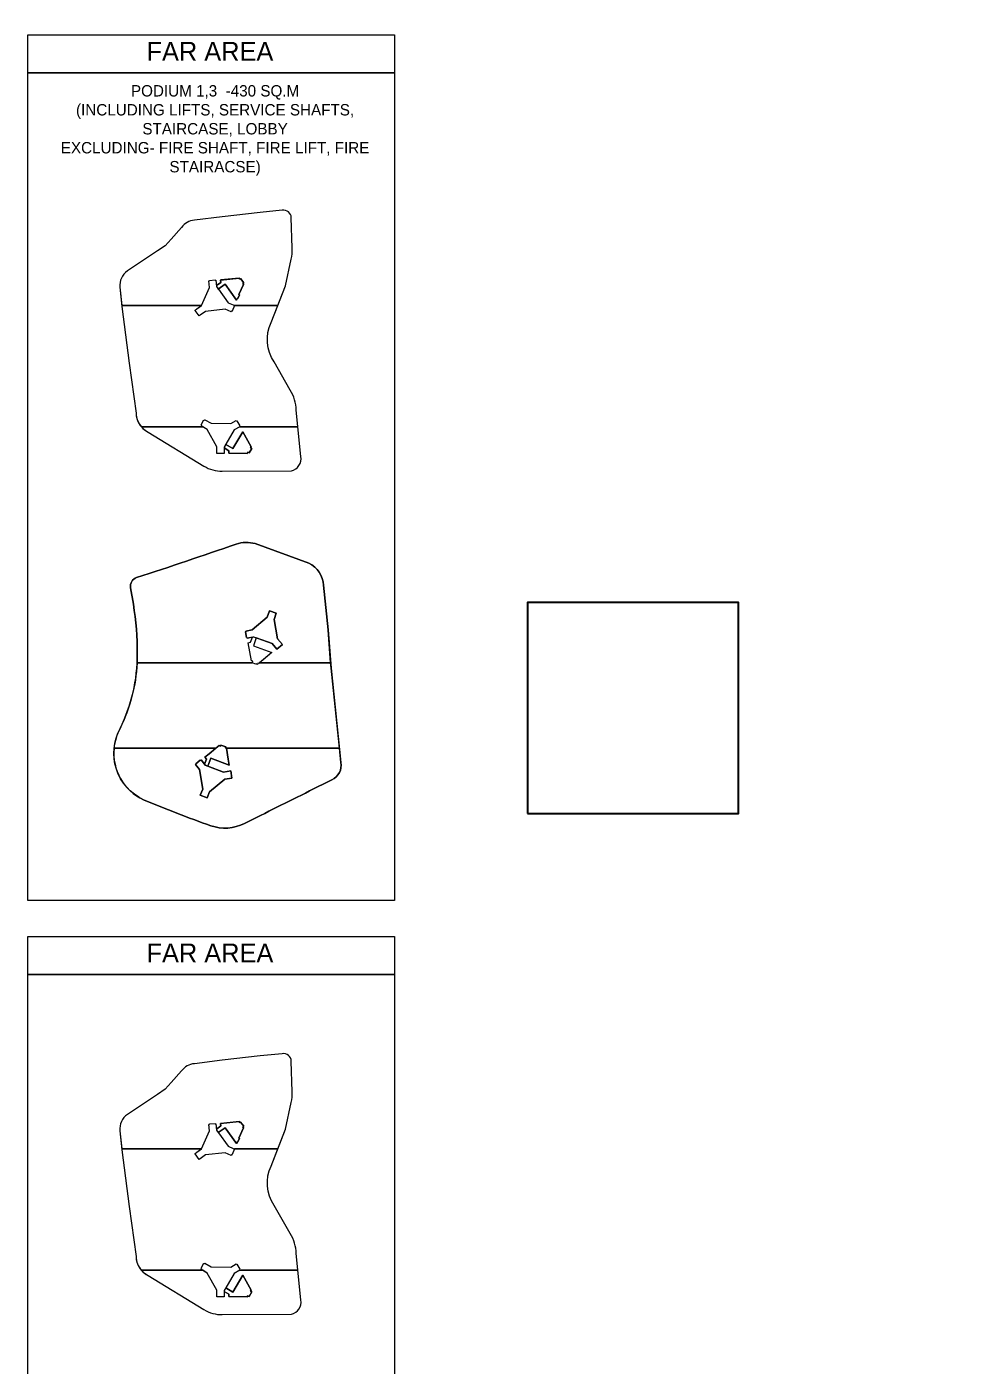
# Model space of a CAD drawing. Header units: metres. Extents: x 256329 to 886268, y -249371 to 355.
# Drawn here: x 286851.7 to 287182.6, y -997.9 to -527.4 of the extents above; entities that cross this region are included whole.
import ezdxf

# ---------------------------------------------------------------- set-up
doc = ezdxf.new("R2010")
doc.units = ezdxf.units.M
doc.header["$MEASUREMENT"] = 0
doc.linetypes.add('CONTINULUS', pattern=[0])
doc.layers.get('0').update_dxf_attribs({"lineweight": 18})
doc.layers.add('A-AREA-BUP LOBBY', color=49, linetype='Continuous', lineweight=0, plot=False)
doc.layers.add('A_TEXT', color=4, linetype='Continuous', lineweight=0, transparency=0.3)
doc.layers.add('BLK_2_FLR_1_STILT_FLOOR', color=7, linetype='Continuous')
doc.styles.get("Standard").update_dxf_attribs({"font": 'arial.ttf'})

msp = doc.modelspace()

# ---------------------------------------------------------------- linework, layer by layer
at = {"elevation": 101311.467758}
for points in [[(286852.11065, -530.169497), (286980.9158, -530.169497), (286980.9158, -834.577933), (286852.11065, -834.577933)], [(286852.11065, -543.51566), (286980.9158, -543.51566)], [(286852.11065, -847.172887), (286980.9158, -847.172887), (286980.9158, -1131.117131), (286852.11065, -1131.117131)], [(286852.11065, -860.519049), (286980.9158, -860.519049)]]:
    msp.add_lwpolyline(points, close=True, dxfattribs=at)
at = {"layer": 'A-AREA-BUP LOBBY', "color": 30}
for points, elevation in [([(286884.434121, -618.958745), (286885.128186, -625.671544), (286887.678338, -645.620512), (286890.114551, -663.160732, 0.281271), (286894.331924, -669.83908), (286913.979029, -681.835648, 0.139446), (286920.384097, -683.615707), (286944.70123, -683.469017, 0.402239), (286948.026239, -678.452675), (286946.443149, -662.113874, 0.126137), (286944.338404, -655.14207), (286938.64836, -645.194242, -0.264211), (286937.593975, -631.396788), (286942.607251, -618.402492), (286944.685713, -609.031112, 0.062728), (286945.037206, -605.261062), (286944.687263, -594.439754, 0.440797), (286941.511043, -591.883003), (286933.688142, -592.675256), (286920.337138, -594.188761), (286910.611755, -595.403487, 0.219816), (286906.108833, -597.932694), (286902.405084, -602.028297), (286900.302574, -604.33428), (286897.593177, -606.161217), (286887.113436, -613.227012, 0.27692)], 101113.047509), ([(286890.285922, -721.038952, 0.004672), (286925.339315, -709.243895, -0.144172), (286932.002965, -709.071568), (286950.868499, -715.966461, -0.26933), (286955.991609, -723.745819), (286957.635044, -739.351161), (286958.643697, -752.875509), (286962.15526, -785.982284, -0.334868), (286958.938746, -792.120622), (286951.08033, -796.051029, 0.001277), (286928.185308, -807.502029, -0.202785), (286916.40606, -808.256584, -0.015567), (286892.677072, -799.126462, -0.430968), (286884.500028, -774.04091, 0.117898), (286890.531042, -747.885949, 0.042938), (286889.171112, -730.383572), (286888.216278, -724.58108, -0.370217)], 101113.153553), ([(286884.434121, -915.497943), (286885.128186, -922.210742), (286887.678338, -942.15971), (286890.114551, -959.699931, 0.281271), (286894.331924, -966.378278), (286913.979029, -978.374847, 0.139446), (286920.384097, -980.154905), (286944.70123, -980.008216, 0.402239), (286948.026239, -974.991873), (286946.443149, -958.653072, 0.126137), (286944.338404, -951.681268), (286938.64836, -941.733441, -0.264211), (286937.593975, -927.935986), (286942.607251, -914.94169), (286944.685713, -905.570311, 0.062728), (286945.037206, -901.800261), (286944.687263, -890.978952, 0.440797), (286941.511043, -888.422201), (286933.688142, -889.214454), (286920.337138, -890.727959), (286910.611755, -891.942685, 0.219816), (286906.108833, -894.471892), (286902.405084, -898.567495), (286900.302574, -900.873478), (286897.593177, -902.700416), (286887.113436, -909.766211, 0.27692)], 101113.047509)]:
    msp.add_lwpolyline(points, format="xyb", close=True, dxfattribs=dict(at, elevation=elevation))
for points in [[(286945.037206, -605.261062), (286944.687263, -594.439754, 0.440797), (286941.511043, -591.883003), (286933.688142, -592.675256), (286920.337138, -594.188761), (286910.611755, -595.403487, 0.219816), (286906.108833, -597.932694), (286902.405084, -602.028297), (286900.302574, -604.33428), (286897.593177, -606.161217), (286887.113436, -613.227012, 0.27692), (286884.434121, -618.958745), (286885.097769, -625.377365), (286913.03344, -625.377365), (286913.096461, -625.331742), (286915.885102, -619.031589), (286915.649526, -616.746358), (286915.921613, -616.717917), (286915.906018, -616.56873), (286917.895193, -616.360802), (286917.910787, -616.509989), (286918.185708, -616.481932), (286918.379731, -618.383138), (286919.930887, -617.258316), (286919.841057, -616.401781), (286926.316944, -615.748817), (286926.576778, -616.107011), (286926.86242, -615.89742), (286927.971222, -617.391248), (286927.66627, -617.608927), (286927.894437, -617.924601), (286926.277052, -621.550646), (286926.423163, -621.614935), (286925.855155, -622.881942), (286925.717861, -622.821533), (286925.43948, -623.432217), (286921.443035, -617.920357), (286919.028477, -619.586628), (286919.069756, -619.643559), (286922.507153, -624.378905), (286924.235247, -625.149119), (286924.563377, -625.2965), (286924.749897, -625.377365), (286939.916304, -625.377365), (286942.607251, -618.402492), (286944.685713, -609.031112, 0.062728)], [(286938.64836, -645.194242, -0.264211), (286937.593975, -631.396788), (286939.916304, -625.377365), (286924.749897, -625.377365), (286923.885412, -627.338924), (286923.744407, -627.277003), (286923.579608, -627.646495), (286921.447854, -626.704242), (286914.566634, -627.421368), (286912.658189, -628.805683), (286912.338728, -629.037397), (286910.9412, -627.122635), (286910.834817, -626.97169), (286911.481573, -626.500829), (286913.03344, -625.377365), (286885.097769, -625.377365), (286885.128186, -625.671544), (286887.678338, -645.620512), (286890.114551, -663.160732, 0.176993), (286891.972058, -668.018218), (286913.539856, -668.018218), (286913.029792, -667.714313), (286913.19539, -667.436378), (286912.951188, -667.290797), (286913.974229, -665.572236), (286914.218344, -665.717764), (286914.336964, -665.518869), (286916.461346, -666.78508), (286923.379205, -666.88348), (286925.337547, -665.795114), (286925.44372, -665.985411), (286925.57458, -665.912093), (286926.552204, -667.656988), (286926.420598, -667.728977), (286926.582468, -668.018218), (286947.015229, -668.018218), (286946.443149, -662.113874, 0.126137), (286944.338404, -655.14207)], [(286948.026239, -678.452675), (286947.015229, -668.018218), (286926.582468, -668.018218), (286924.615138, -669.129072), (286921.615988, -674.182133), (286924.13233, -675.683496), (286927.648859, -669.780351), (286930.590264, -675.04299), (286930.391736, -675.37735), (286930.775697, -675.609225), (286929.825567, -677.203276), (286929.440489, -676.973751), (286929.20007, -677.376556), (286922.707343, -677.2757), (286922.717575, -676.416597), (286921.053024, -675.424841), (286921.051075, -677.196145), (286921.055463, -677.388189), (286918.685072, -677.353572), (286918.499351, -677.349554), (286918.529176, -675.02541), (286915.157434, -668.981998), (286913.539856, -668.018218), (286891.972058, -668.018218, 0.099333), (286894.331924, -669.83908), (286913.979029, -681.835648, 0.139446), (286920.384097, -683.615707), (286944.70123, -683.469017, 0.402239)], [(286955.991609, -723.745819, 0.26933), (286950.868499, -715.966461), (286932.002965, -709.071568, 0.144172), (286925.339315, -709.243895, -0.004672), (286890.285922, -721.038952, 0.370217), (286888.216278, -724.58108), (286889.171112, -730.383572, -0.042938), (286890.531042, -747.885949, -0.013685), (286890.470141, -751.043769), (286930.957287, -751.043769), (286931.163855, -750.465143), (286930.722307, -750.307511), (286929.561415, -743.918858), (286930.384434, -743.766871), (286931.025996, -741.967604), (286929.14211, -742.31326), (286929.092883, -742.046338), (286928.94559, -742.072625), (286928.587263, -740.10497), (286928.733447, -740.078348), (286928.68379, -739.8066), (286930.943645, -739.393121), (286936.216823, -734.911786), (286937.032476, -732.696132), (286939.421484, -733.556569), (286938.626296, -735.770671), (286939.870461, -742.575221), (286941.560657, -744.540004), (286939.617535, -746.188309), (286937.917473, -744.235141), (286932.376737, -742.259846), (286931.39357, -745.016011), (286937.863304, -747.326456), (286933.488256, -751.043769), (286958.507085, -751.043769), (286957.635044, -739.351161)], [(286958.643697, -752.875509), (286958.507085, -751.043769), (286933.488256, -751.043769), (286933.280683, -751.220136), (286932.914239, -751.090023), (286932.758243, -751.527009), (286932.299111, -751.364099), (286932.248949, -751.505463), (286930.957287, -751.043769), (286890.470141, -751.043769, -0.104045), (286884.500028, -774.04091, 0.101948), (286882.366775, -781.047929), (286918.173631, -781.047929), (286919.366219, -780.077707), (286919.804483, -780.244973), (286919.93817, -779.894689), (286921.670139, -780.568767), (286921.54031, -780.908502), (286921.903312, -781.047929), (286961.631884, -781.047929)], [(286951.08033, -796.051029), (286958.938746, -792.120622, 0.334868), (286962.15526, -785.982284), (286961.631884, -781.047929), (286921.903312, -781.047929), (286922.517119, -784.885731), (286922.518357, -784.885587), (286922.737655, -786.257787), (286922.85545, -787.001136), (286916.433218, -784.539741), (286915.36398, -787.279766), (286920.894968, -789.39524), (286923.426463, -789.00011), (286923.827963, -791.510539), (286921.299701, -791.926186), (286915.930465, -796.28751), (286915.099073, -798.463935), (286912.703494, -797.573989), (286913.543112, -795.373327), (286912.450657, -788.542582), (286911.003676, -786.753478), (286911.209266, -786.586424), (286911.115001, -786.471989), (286912.665585, -785.21065), (286912.760241, -785.327012), (286912.9817, -785.147986), (286914.186323, -786.638131), (286914.87046, -784.843631), (286914.32811, -784.180939), (286915.832315, -782.952691), (286918.173631, -781.047929), (286882.366775, -781.047929, 0.315172), (286892.677072, -799.126462, 0.015567), (286916.40606, -808.256584, 0.202785), (286928.185308, -807.502029, -0.001277)], [(286945.037206, -901.800261), (286944.687263, -890.978952, 0.440797), (286941.511043, -888.422201), (286933.688142, -889.214454), (286920.337138, -890.727959), (286910.611755, -891.942685, 0.219816), (286906.108833, -894.471892), (286902.405084, -898.567495), (286900.302574, -900.873478), (286897.593177, -902.700416), (286887.113436, -909.766211, 0.27692), (286884.434121, -915.497943), (286885.097769, -921.916564), (286913.03344, -921.916564), (286913.096461, -921.87094), (286915.885102, -915.570787), (286915.649526, -913.285556), (286915.921613, -913.257115), (286915.906018, -913.107928), (286917.895193, -912.9), (286917.910787, -913.049187), (286918.185708, -913.021131), (286918.379731, -914.922336), (286919.930887, -913.797515), (286919.841057, -912.940979), (286926.316944, -912.288015), (286926.576778, -912.64621), (286926.86242, -912.436618), (286927.971222, -913.930446), (286927.66627, -914.148126), (286927.894437, -914.463799), (286926.277052, -918.089844), (286926.423163, -918.154133), (286925.855155, -919.42114), (286925.717861, -919.360731), (286925.43948, -919.971415), (286921.443035, -914.459555), (286919.028477, -916.125826), (286919.069756, -916.182758), (286922.507153, -920.918104), (286924.235247, -921.688317), (286924.563377, -921.835698), (286924.749897, -921.916564), (286939.916304, -921.916564), (286942.607251, -914.94169), (286944.685713, -905.570311, 0.062728)], [(286938.64836, -941.733441, -0.264211), (286937.593975, -927.935986), (286939.916304, -921.916564), (286924.749897, -921.916564), (286923.885412, -923.878122), (286923.744407, -923.816202), (286923.579608, -924.185693), (286921.447854, -923.24344), (286914.566634, -923.960566), (286912.658189, -925.344882), (286912.338728, -925.576595), (286910.9412, -923.661833), (286910.834817, -923.510888), (286911.481573, -923.040028), (286913.03344, -921.916564), (286885.097769, -921.916564), (286885.128186, -922.210742), (286887.678338, -942.15971), (286890.114551, -959.699931, 0.176993), (286891.972058, -964.557416), (286913.539856, -964.557416), (286913.029792, -964.253511), (286913.19539, -963.975576), (286912.951188, -963.829996), (286913.974229, -962.111434), (286914.218344, -962.256963), (286914.336964, -962.058068), (286916.461346, -963.324278), (286923.379205, -963.422678), (286925.337547, -962.334312), (286925.44372, -962.524609), (286925.57458, -962.451291), (286926.552204, -964.196186), (286926.420598, -964.268175), (286926.582468, -964.557416), (286947.015229, -964.557416), (286946.443149, -958.653072, 0.126137), (286944.338404, -951.681268)], [(286948.026239, -974.991873), (286947.015229, -964.557416), (286926.582468, -964.557416), (286924.615138, -965.66827), (286921.615988, -970.721331), (286924.13233, -972.222694), (286927.648859, -966.319549), (286930.590264, -971.582188), (286930.391736, -971.916549), (286930.775697, -972.148423), (286929.825567, -973.742474), (286929.440489, -973.512949), (286929.20007, -973.915755), (286922.707343, -973.814898), (286922.717575, -972.955796), (286921.053024, -971.964039), (286921.051075, -973.735343), (286921.055463, -973.927388), (286918.685072, -973.89277), (286918.499351, -973.888752), (286918.529176, -971.564609), (286915.157434, -965.521196), (286913.539856, -964.557416), (286891.972058, -964.557416, 0.099333), (286894.331924, -966.378278), (286913.979029, -978.374847, 0.139446), (286920.384097, -980.154905), (286944.70123, -980.008216, 0.402239)]]:
    msp.add_lwpolyline(points, format="xyb", close=True, dxfattribs=at)
for points, elevation in [([(286924.749897, -625.377365), (286923.885412, -627.338924), (286923.744407, -627.277003), (286923.579608, -627.646495), (286921.447854, -626.704242), (286914.566634, -627.421368), (286912.658189, -628.805683), (286912.338728, -629.037397), (286910.9412, -627.122635), (286910.834817, -626.97169), (286911.481573, -626.500829), (286913.096461, -625.331742), (286915.885102, -619.031589), (286915.649526, -616.746358), (286915.921613, -616.717917), (286915.906018, -616.56873), (286917.895193, -616.360802), (286917.910787, -616.509989), (286918.185708, -616.481932), (286918.416401, -618.742458), (286919.069756, -619.643559), (286922.507153, -624.378905), (286924.235247, -625.149119), (286924.563377, -625.2965)], 101412.646583), ([(286926.316944, -615.748817), (286919.90065, -616.395772), (286919.84158, -616.406773), (286919.930887, -617.258316), (286918.380303, -618.382723), (286918.416401, -618.742458), (286919.029478, -619.585937), (286921.443035, -617.920357), (286925.43948, -623.432217), (286925.717861, -622.821533), (286925.855155, -622.881942), (286926.423163, -621.614935), (286926.277052, -621.550646), (286927.894437, -617.924601), (286927.66627, -617.608927), (286927.971222, -617.391248), (286926.86242, -615.89742), (286926.576778, -616.107011)], 101412.682126), ([(286921.053354, -675.12474), (286921.051075, -677.196145), (286921.052171, -677.244101), (286921.049882, -677.388108), (286918.685072, -677.353572), (286918.68543, -677.352158), (286918.499351, -677.349554), (286918.529176, -675.02541), (286915.157434, -668.981998), (286913.029792, -667.714313), (286913.19539, -667.436378), (286912.951188, -667.290797), (286913.974229, -665.572236), (286914.218344, -665.717764), (286914.336964, -665.518869), (286916.461346, -666.78508), (286923.379205, -666.88348), (286925.337547, -665.795114), (286925.44372, -665.985411), (286925.57458, -665.912093), (286926.552204, -667.656988), (286926.420598, -667.728977), (286926.582468, -668.018218), (286924.615138, -669.129072), (286921.646893, -674.130063), (286921.053354, -675.12474)], 101407.630216), ([(286929.20007, -677.376556), (286929.440489, -676.973751), (286929.825567, -677.203276), (286930.775697, -675.609225), (286930.391736, -675.37735), (286930.590264, -675.04299), (286927.648859, -669.780351), (286924.13233, -675.683496), (286921.613663, -674.180746), (286921.053354, -675.12474), (286921.072135, -675.436228), (286922.717575, -676.416597), (286922.707343, -677.2757)], 101407.637315), ([(286941.560657, -744.540004), (286939.870461, -742.575221), (286938.626296, -735.770671), (286939.421484, -733.556569), (286937.032476, -732.696132), (286936.216823, -734.911786), (286930.943645, -739.393121), (286928.68379, -739.8066), (286928.733447, -740.078348), (286928.587263, -740.10497), (286928.94559, -742.072625), (286929.092883, -742.046338), (286929.14211, -742.31326), (286931.376567, -741.903282), (286937.917473, -744.235141), (286939.617535, -746.188309)], 101407.630216), ([(286937.863304, -747.326456), (286933.280683, -751.220136), (286932.914239, -751.090023), (286932.758243, -751.527009), (286932.299111, -751.364099), (286932.248949, -751.505463), (286930.957287, -751.043769), (286931.163855, -750.465143), (286930.722307, -750.307511), (286929.561415, -743.918858), (286930.384434, -743.766871), (286931.02772, -741.96277), (286931.376567, -741.903282), (286932.383509, -742.24086), (286931.39357, -745.016011)], 101407.688418), ([(286916.433218, -784.539741), (286922.85545, -787.001136), (286922.73779, -786.265469), (286922.737655, -786.257787), (286922.518357, -784.885587), (286922.517119, -784.885731), (286921.903312, -781.047929), (286921.54031, -780.908502), (286921.54031, -780.908502), (286921.670139, -780.568767), (286919.93817, -779.894689), (286919.804483, -780.244973), (286919.366219, -780.077707), (286915.832315, -782.952691), (286914.32811, -784.180939), (286914.87046, -784.843631), (286914.186323, -786.638131), (286914.410078, -786.91492), (286915.36398, -787.279766)], 101412.636202), ([(286923.426463, -789.00011), (286920.894968, -789.39524), (286914.410078, -786.91492), (286912.9817, -785.147986), (286912.760241, -785.327012), (286912.665585, -785.21065), (286911.115001, -786.471989), (286911.209266, -786.586424), (286911.003676, -786.753478), (286912.450657, -788.542582), (286913.543112, -795.373327), (286912.703494, -797.573989), (286915.099073, -798.463935), (286915.930465, -796.28751), (286921.299701, -791.926186), (286923.827963, -791.510539)], 101407.552033), ([(286924.749897, -921.916564), (286923.885412, -923.878122), (286923.744407, -923.816202), (286923.579608, -924.185693), (286921.447854, -923.24344), (286914.566634, -923.960566), (286912.658189, -925.344882), (286912.338728, -925.576595), (286910.9412, -923.661833), (286910.834817, -923.510888), (286911.481573, -923.040028), (286913.096461, -921.87094), (286915.885102, -915.570787), (286915.649526, -913.285556), (286915.921613, -913.257115), (286915.906018, -913.107928), (286917.895193, -912.9), (286917.910787, -913.049187), (286918.185708, -913.021131), (286918.416401, -915.281656), (286919.069756, -916.182758), (286922.507153, -920.918104), (286924.235247, -921.688317), (286924.563377, -921.835698)], 101412.646583), ([(286926.316944, -912.288015), (286919.90065, -912.93497), (286919.84158, -912.945972), (286919.930887, -913.797515), (286918.380303, -914.921921), (286918.416401, -915.281656), (286919.029478, -916.125135), (286921.443035, -914.459555), (286925.43948, -919.971415), (286925.717861, -919.360731), (286925.855155, -919.42114), (286926.423163, -918.154133), (286926.277052, -918.089844), (286927.894437, -914.463799), (286927.66627, -914.148126), (286927.971222, -913.930446), (286926.86242, -912.436618), (286926.576778, -912.64621)], 101412.682126), ([(286921.053354, -971.663939), (286921.051075, -973.735343), (286921.052171, -973.783299), (286921.049882, -973.927306), (286918.685072, -973.89277), (286918.68543, -973.891357), (286918.499351, -973.888752), (286918.529176, -971.564609), (286915.157434, -965.521196), (286913.029792, -964.253511), (286913.19539, -963.975576), (286912.951188, -963.829996), (286913.974229, -962.111434), (286914.218344, -962.256963), (286914.336964, -962.058068), (286916.461346, -963.324278), (286923.379205, -963.422678), (286925.337547, -962.334312), (286925.44372, -962.524609), (286925.57458, -962.451291), (286926.552204, -964.196186), (286926.420598, -964.268175), (286926.582468, -964.557416), (286924.615138, -965.66827), (286921.646893, -970.669261), (286921.053354, -971.663939)], 101407.630216), ([(286929.20007, -973.915755), (286929.440489, -973.512949), (286929.825567, -973.742474), (286930.775697, -972.148423), (286930.391736, -971.916549), (286930.590264, -971.582188), (286927.648859, -966.319549), (286924.13233, -972.222694), (286921.613663, -970.719944), (286921.053354, -971.663939), (286921.072135, -971.975426), (286922.717575, -972.955796), (286922.707343, -973.814898)], 101407.637315)]:
    msp.add_lwpolyline(points, close=True, dxfattribs=dict(at, elevation=elevation))
at = {"layer": 'BLK_2_FLR_1_STILT_FLOOR', "color": 14, "linetype": 'CONTINULUS', "ltscale": 0.05}
msp.add_lwpolyline([(287027.666076, -803.983191), (287101.919076, -803.983191), (287101.919076, -729.730191), (287027.666076, -729.730191)], close=True, dxfattribs=at)

# ---------------------------------------------------------------- texts
at = {"layer": 'A_TEXT', "attachment_point": 9}
for s, insert, char_height, width in [('\\pxqc;{\\fCentury Gothic|b0|i0|c0|p34;\\H0.66667x;FAR AREA}', (287003.858048, -539.334016, 101311.467758), 10, 175.547662), ('\\pxqc;{\\fCentury Gothic|b0|i0|c0|p34;\\H0.66667x;PODIUM 1,3  -430 SQ.M\\P(INCLUDING LIFTS, SERVICE SHAFTS, STAIRCASE, LOBBY\\PEXCLUDING- FIRE SHAFT, FIRE LIFT, FIRE STAIRACSE)}', (286982.286733, -579.762883, 101311.467758), 6, 128.781069), ('\\pxqc;{\\fCentury Gothic|b0|i0|c0|p34;\\H0.66667x;FAR AREA}', (287003.858048, -856.337406, 101311.467758), 10, 175.547662)]:
    msp.add_mtext(s, dxfattribs=dict(at, insert=insert, char_height=char_height, width=width))

doc.saveas('drawing.dxf')
